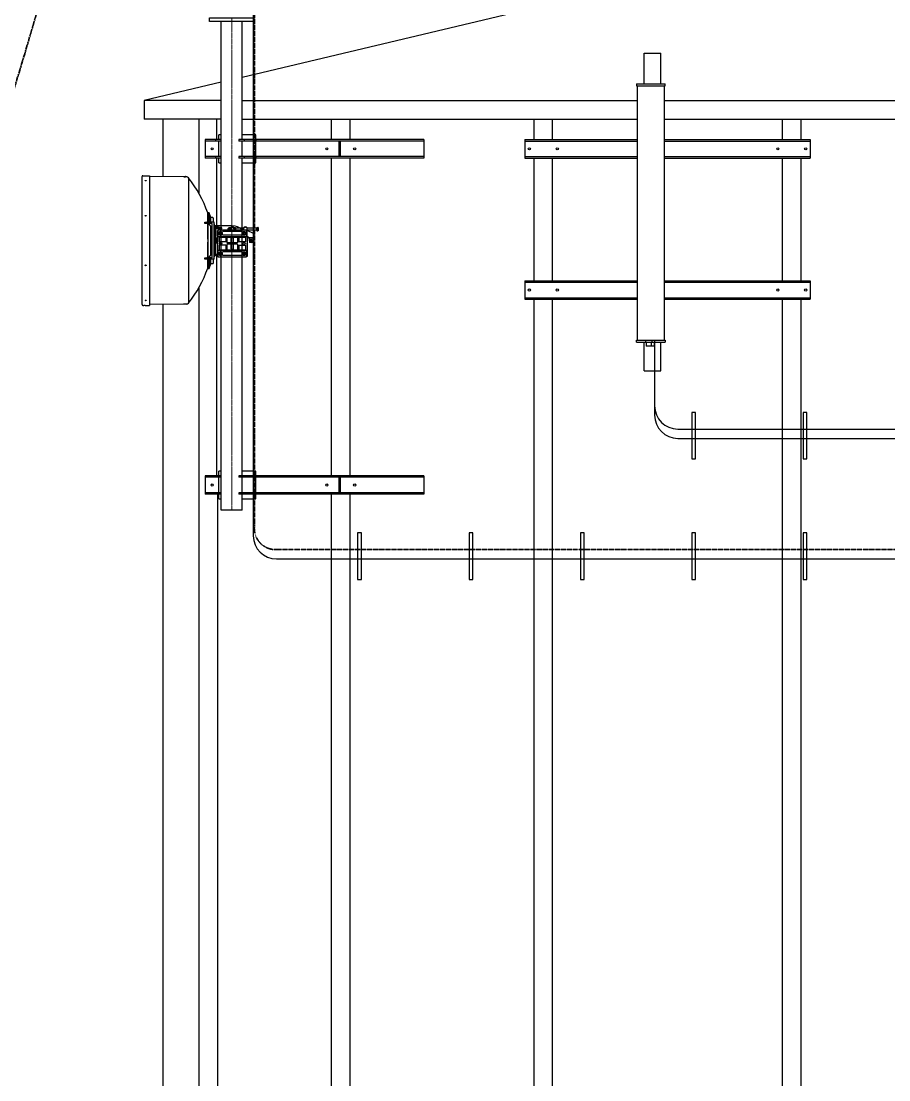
# Model space of a CAD drawing. Header units: millimetres. Extents: x -139278 to 641613, y -260926 to 217780.
# Drawn here: x 129153 to 133827, y 24039 to 29740 of the extents above; entities that cross this region are included whole.
import ezdxf

# ---------------------------------------------------------------- set-up
doc = ezdxf.new("R2010")
doc.units = ezdxf.units.MM
for name, pattern in [('ACAD_ISO09W100', [45, 24, -3, 6, -3, 6, -3]), ('ACAD_ISO13W100', [36, 12, -3, 12, -3, 0, -3, 0, -3]), ('MITTE', [50.8, 31.75, -6.35, 6.35, -6.35])]:
    doc.linetypes.add(name, pattern=pattern)
for name, color, linetype, lineweight in [('10_31_Blitzschutz_Erdung', 30, 'ACAD_ISO09W100', 35), ('10_31_Kabel_Feeder', 21, 'ACAD_ISO13W100', 35), ('20_30_AntennentraegerAchse', 7, 'MITTE', 18), ('70_T-Mobile', 220, 'Continuous', 25)]:
    doc.layers.add(name, color=color, linetype=linetype, lineweight=lineweight)

msp = doc.modelspace()

# ---------------------------------------------------------------- linework, layer by layer
for p, q in [((130344.375, 29438.17), (134015.571, 30312.264)), ((130230.075, 29127.264), (130230.075, 29737.264)), ((130344.375, 29102.264), (130344.375, 29737.264)), ((130230.075, 29410.956), (129815.571, 29312.264)), ((130230.075, 29312.264), (129815.571, 29312.264)), ((129815.571, 29312.264), (129815.571, 29212.264)), ((130344.375, 29312.264), (132473.27, 29312.264)), ((132617.585, 29312.264), (137686.768, 29312.264)), ((130230.075, 29212.264), (129815.571, 29212.264)), ((129915.571, 29212.264), (129915.571, 28902.345)), ((130112.832, 28808.413), (130112.832, 29212.264)), ((130206.801, 29102.264), (130206.801, 29212.264)), ((130344.375, 29212.264), (132473.27, 29212.264)), ((130824.789, 29102.264), (130824.789, 29212.264)), ((130924.789, 29102.264), (130924.789, 29212.264)), ((131915.571, 29102.264), (131915.571, 29212.264)), ((132015.571, 29102.264), (132015.571, 29212.264)), ((132617.585, 29212.264), (137686.768, 29212.264)), ((133253.614, 29102.264), (133253.614, 29212.264)), ((133353.614, 29102.264), (133353.614, 29212.264)), ((130144.101, 29102.264), (130144.101, 29002.264)), ((130230.075, 29102.264), (130144.101, 29102.264)), ((130230.075, 29093.764), (130144.101, 29093.764)), ((130200.679, 29102.264), (130200.679, 29093.764)), ((130218.198, 29102.264), (130218.198, 29127.264)), ((130230.075, 29127.264), (130218.198, 29127.264)), ((130218.198, 29010.764), (130218.198, 29093.764)), ((130230.075, 28917.264), (130230.075, 29127.264)), ((131321.18, 29102.264), (130324.841, 29102.264)), ((130324.841, 29102.264), (130324.841, 29093.764)), ((131321.18, 29093.764), (130324.841, 29093.764)), ((130344.375, 29102.264), (130344.375, 29127.264)), ((130417.766, 29127.264), (130344.375, 29127.264)), ((130344.375, 29010.764), (130344.375, 29093.764)), ((130353.771, 29102.264), (130353.771, 29093.764)), ((130417.766, 29102.264), (130417.766, 29127.264)), ((130417.766, 29102.264), (130417.766, 29093.764)), ((130417.766, 29010.764), (130417.766, 29093.764)), ((131321.18, 29102.264), (131321.18, 29002.264)), ((130230.075, 29010.764), (130144.101, 29010.764)), ((130230.075, 29002.264), (130144.101, 29002.264)), ((130200.679, 29010.764), (130200.679, 29002.264)), ((130206.801, 28637.825), (130206.801, 29002.264)), ((130218.198, 28977.264), (130218.198, 29002.264)), ((130218.198, 28977.264), (130230.075, 28977.264)), ((130230.075, 27317.264), (130230.075, 28977.264)), ((131321.18, 29010.764), (130324.841, 29010.764)), ((130324.841, 29010.764), (130324.841, 29002.264)), ((131321.18, 29002.264), (130324.841, 29002.264)), ((130344.375, 27317.264), (130344.375, 29002.264)), ((130344.375, 28917.264), (130344.375, 29002.264)), ((130344.375, 28977.264), (130417.766, 28977.264)), ((130353.771, 29010.764), (130353.771, 29002.264)), ((130417.766, 29010.764), (130417.766, 29002.264)), ((130417.766, 28977.264), (130417.766, 29002.264)), ((130824.789, 27292.264), (130824.789, 29002.264)), ((130924.789, 27292.264), (130924.789, 29002.264)), ((131915.571, 28342.264), (131915.571, 29002.264)), ((132015.571, 28342.264), (132015.571, 29002.264)), ((133253.614, 28342.264), (133253.614, 29002.264)), ((133353.614, 28342.264), (133353.614, 29002.264)), ((130206.801, 27292.264), (130206.801, 28477.825)), ((130112.832, 21982.561), (130112.832, 28308.807)), ((131915.571, 21776.429), (131915.571, 28242.264)), ((132015.571, 22185.388), (132015.571, 28242.264)), ((133253.614, 17072.917), (133253.614, 28242.264)), ((133353.614, 17072.917), (133353.614, 28242.264)), ((129915.571, 28214.875), (129915.571, 21726.812)), ((130218.198, 27292.264), (130218.198, 27317.264)), ((130230.075, 27317.264), (130218.198, 27317.264)), ((130230.075, 27107.264), (130230.075, 27317.264)), ((130344.375, 27292.264), (130344.375, 27317.264)), ((130417.766, 27317.264), (130344.375, 27317.264)), ((130417.766, 27292.264), (130417.766, 27317.264)), ((130144.101, 27292.264), (130144.101, 27192.264)), ((130230.075, 27292.264), (130144.101, 27292.264)), ((130230.075, 27283.764), (130144.101, 27283.764)), ((130200.679, 27292.264), (130200.679, 27283.764)), ((130218.198, 27200.764), (130218.198, 27283.764)), ((131321.18, 27292.264), (130324.841, 27292.264)), ((130324.841, 27292.264), (130324.841, 27283.764)), ((131321.18, 27283.764), (130324.841, 27283.764)), ((130344.375, 27200.764), (130344.375, 27283.764)), ((130353.771, 27292.264), (130353.771, 27283.764)), ((130417.766, 27292.264), (130417.766, 27283.764)), ((130417.766, 27200.764), (130417.766, 27283.764)), ((131321.18, 27292.264), (131321.18, 27192.264)), ((130230.075, 27200.764), (130144.101, 27200.764)), ((130230.075, 27192.264), (130144.101, 27192.264)), ((130200.679, 27200.764), (130200.679, 27192.264)), ((130212.832, 22112.211), (130212.832, 27192.264)), ((130218.198, 27167.264), (130218.198, 27192.264)), ((131321.18, 27200.764), (130324.841, 27200.764)), ((130324.841, 27200.764), (130324.841, 27192.264)), ((131321.18, 27192.264), (130324.841, 27192.264)), ((130344.375, 27107.264), (130344.375, 27192.264)), ((130353.771, 27200.764), (130353.771, 27192.264)), ((130417.766, 27200.764), (130417.766, 27192.264)), ((130417.766, 27167.264), (130417.766, 27192.264)), ((130824.789, 22905.615), (130824.789, 27192.264)), ((130924.789, 23035.265), (130924.789, 27192.264)), ((130218.198, 27167.264), (130230.075, 27167.264)), ((130344.375, 27167.264), (130417.766, 27167.264)), ((130344.375, 27107.264), (130230.075, 27107.264)), ((130965.555, 26984.316), (130965.555, 26734.316)), ((130985.555, 26984.316), (130965.555, 26984.316)), ((130985.555, 26734.316), (130985.555, 26984.316)), ((131565.555, 26984.316), (131565.555, 26734.316)), ((131585.555, 26984.316), (131565.555, 26984.316)), ((131585.555, 26734.316), (131585.555, 26984.316)), ((132165.555, 26984.316), (132165.555, 26734.316)), ((132185.555, 26984.316), (132165.555, 26984.316)), ((132185.555, 26734.316), (132185.555, 26984.316)), ((132785.555, 26984.316), (132765.555, 26984.316)), ((132765.555, 26984.316), (132765.555, 26734.316)), ((132785.555, 26734.316), (132785.555, 26984.316)), ((133385.555, 26984.316), (133365.555, 26984.316)), ((133365.555, 26984.316), (133365.555, 26734.316)), ((133385.555, 26734.316), (133385.555, 26984.316)), ((130965.555, 26734.316), (130985.555, 26734.316)), ((131565.555, 26734.316), (131585.555, 26734.316)), ((132165.555, 26734.316), (132185.555, 26734.316)), ((132765.555, 26734.316), (132785.555, 26734.316)), ((133365.555, 26734.316), (133385.555, 26734.316))]:
    msp.add_line(p, q)
at = {"ltscale": 4}
for p, q in [((130403.297, 29878.763), (130403.297, 26969.292)), ((130528.297, 26844.292), (135862.194, 26844.292))]:
    msp.add_line(p, q, dxfattribs=at)
at = {"ltscale": 3}
for p, q in [((129804.358, 28213.665), (129804.358, 28903.555)), ((129808.413, 28907.61), (129844.356, 28907.61)), ((129844.356, 28907.61), (129844.356, 28692.167)), ((130026.767, 28901.283), (129844.356, 28903.026)), ((130026.766, 28901.283), (130026.766, 28901.688)), ((130028.266, 28903.188), (130037.266, 28903.188)), ((130031.553, 28901.188), (130038.766, 28901.188)), ((130032.857, 28901.188), (130032.856, 28901.188)), ((130037.716, 28901.176), (130037.716, 28901.188)), ((130044.773, 28901.111), (130037.856, 28901.177)), ((130038.766, 28901.188), (130038.766, 28901.688)), ((130054.251, 28896.321), (130054.251, 28220.9)), ((129844.356, 28692.167), (129844.356, 28209.61)), ((130290.297, 28637.825), (130193.297, 28637.825)), ((130193.297, 28629.825), (130193.297, 28637.825)), ((130215.402, 28629.825), (130193.297, 28629.825)), ((130193.297, 28629.725), (130193.297, 28629.825)), ((130193.297, 28629.725), (130193.297, 28628.825)), ((130214.782, 28628.825), (130193.297, 28628.825)), ((130193.297, 28627.825), (130193.297, 28628.825)), ((130193.297, 28627.825), (130199.297, 28627.825)), ((130193.297, 28627.825), (130193.297, 28477.825)), ((130199.297, 28627.825), (130199.297, 28620.825)), ((130206.939, 28627.825), (130199.297, 28627.825)), ((130233.297, 28620.825), (130199.297, 28620.825)), ((130199.297, 28620.825), (130199.297, 28485.825)), ((130215.247, 28629.725), (130214.782, 28628.825)), ((130216.022, 28628.825), (130215.557, 28629.725)), ((130233.297, 28627.825), (130223.865, 28627.825)), ((130233.297, 28620.825), (130233.297, 28627.825)), ((130268.922, 28624.075), (130269.672, 28624.825)), ((130268.922, 28619.825), (130268.922, 28624.075)), ((130268.922, 28615.575), (130268.922, 28619.825)), ((130272.297, 28624.825), (130269.672, 28624.825)), ((130269.672, 28624.825), (130269.672, 28619.825)), ((130269.672, 28619.825), (130269.672, 28614.825)), ((130272.297, 28627.475), (130273.548, 28629.643)), ((130272.297, 28627.475), (130272.297, 28614.825)), ((130272.297, 28627.475), (130272.297, 28614.825)), ((130273.548, 28629.643), (130279.045, 28629.643)), ((130273.548, 28624.734), (130279.045, 28624.734)), ((130280.297, 28627.475), (130279.045, 28629.643)), ((130281.637, 28624.825), (130280.297, 28624.825)), ((130300.297, 28624.825), (130298.957, 28624.825)), ((130300.297, 28627.475), (130301.548, 28629.643)), ((130300.297, 28627.475), (130300.297, 28614.825)), ((130300.297, 28627.475), (130300.297, 28614.825)), ((130301.548, 28629.643), (130307.045, 28629.643)), ((130301.548, 28624.734), (130307.045, 28624.734)), ((130308.297, 28627.475), (130307.045, 28629.643)), ((130351.637, 28624.825), (130308.297, 28624.825)), ((130349.471, 28626.075), (130342.955, 28614.789)), ((130422.522, 28624.825), (130368.957, 28624.825)), ((130423.122, 28627.525), (130422.522, 28627.525)), ((130423.122, 28629.643), (130423.122, 28624.738)), ((130423.122, 28629.643), (130428.161, 28629.643)), ((130423.122, 28624.738), (130423.122, 28614.913)), ((130423.122, 28624.738), (130428.161, 28624.738)), ((130428.922, 28628.325), (130428.161, 28629.643)), ((130428.922, 28628.325), (130428.922, 28619.825)), ((130428.922, 28619.825), (130428.922, 28611.325)), ((130192.797, 28586.607), (130192.797, 28612.607)), ((130192.797, 28612.607), (130193.297, 28612.607)), ((130192.797, 28586.607), (130193.297, 28586.607)), ((130192.797, 28570.825), (130193.297, 28570.825)), ((130192.797, 28544.825), (130192.797, 28570.825)), ((130206.797, 28570.825), (130200.297, 28570.825)), ((130207.797, 28569.825), (130207.797, 28557.825)), ((130210.297, 28582.825), (130210.297, 28612.825)), ((130210.297, 28612.825), (130213.332, 28612.825)), ((130210.297, 28582.825), (130210.297, 28502.825)), ((130227.297, 28607.64), (130218.797, 28602.733)), ((130218.797, 28602.733), (130218.797, 28592.918)), ((130218.797, 28592.918), (130227.297, 28588.01)), ((130218.976, 28576.825), (130255.297, 28576.825)), ((130218.976, 28576.825), (130218.976, 28551.825)), ((130235.797, 28602.733), (130227.297, 28607.64)), ((130227.297, 28588.01), (130235.797, 28592.918)), ((130235.797, 28602.733), (130235.797, 28592.918)), ((130240.297, 28580.855), (130240.297, 28576.825)), ((130241.797, 28576.825), (130241.797, 28580.847)), ((130255.297, 28576.825), (130255.297, 28551.825)), ((130261.297, 28576.825), (130319.297, 28576.825)), ((130261.297, 28576.825), (130261.297, 28545.825)), ((130268.922, 28615.575), (130269.672, 28614.825)), ((130272.297, 28614.825), (130269.672, 28614.825)), ((130273.548, 28614.917), (130279.045, 28614.917)), ((130283.297, 28570.825), (130283.297, 28545.825)), ((130295.297, 28572.825), (130285.297, 28572.825)), ((130286.297, 28580.826), (130286.297, 28576.825)), ((130294.297, 28580.826), (130294.297, 28576.825)), ((130297.297, 28545.825), (130297.297, 28570.825)), ((130301.548, 28614.917), (130307.045, 28614.917)), ((130350.297, 28614.825), (130308.297, 28614.825)), ((130319.297, 28576.825), (130319.297, 28545.825)), ((130325.297, 28576.825), (130361.617, 28576.825)), ((130325.297, 28576.825), (130325.297, 28551.825)), ((130338.797, 28576.825), (130338.797, 28580.847)), ((130340.297, 28580.855), (130340.297, 28576.825)), ((130353.297, 28607.64), (130344.797, 28602.733)), ((130344.797, 28602.733), (130344.797, 28592.918)), ((130344.797, 28592.918), (130353.297, 28588.01)), ((130361.797, 28602.733), (130353.297, 28607.64)), ((130353.297, 28588.01), (130361.797, 28592.918)), ((130361.617, 28576.825), (130361.617, 28551.825)), ((130361.797, 28602.733), (130361.797, 28592.918)), ((130370.297, 28612.825), (130367.261, 28612.825)), ((130422.522, 28614.825), (130368.957, 28614.825)), ((130404.797, 28596.825), (130370.297, 28612.825)), ((130370.297, 28582.825), (130370.297, 28612.825)), ((130370.297, 28582.825), (130370.297, 28472.825)), ((130370.297, 28576.825), (130377.797, 28576.825)), ((130372.797, 28572.825), (130370.297, 28574.159)), ((130372.797, 28614.825), (130372.797, 28611.666)), ((130403.297, 28572.825), (130372.797, 28572.825)), ((130372.797, 28572.825), (130372.797, 28557.825)), ((130381.797, 28572.825), (130404.797, 28572.825)), ((130392.297, 28564.004), (130385.214, 28559.915)), ((130385.214, 28559.915), (130385.214, 28551.736)), ((130399.38, 28559.915), (130392.297, 28564.004)), ((130399.38, 28551.736), (130399.38, 28559.915)), ((130404.797, 28576.825), (130404.797, 28596.825)), ((130404.797, 28576.825), (130404.797, 28572.825)), ((130405.297, 28594.825), (130405.297, 28574.825)), ((130423.122, 28612.125), (130422.522, 28612.125)), ((130423.122, 28614.913), (130423.122, 28610.008)), ((130423.122, 28614.913), (130428.161, 28614.913)), ((130423.122, 28610.008), (130428.161, 28610.008)), ((130428.922, 28611.325), (130428.161, 28610.008)), ((130192.797, 28544.825), (130193.297, 28544.825)), ((130192.797, 28503.044), (130192.797, 28529.044)), ((130192.797, 28529.044), (130193.297, 28529.044)), ((130192.797, 28503.044), (130193.297, 28503.044)), ((130206.797, 28544.825), (130200.297, 28544.825)), ((130207.797, 28557.825), (130207.797, 28545.825)), ((130210.297, 28502.825), (130210.297, 28472.825)), ((130255.297, 28551.825), (130218.976, 28551.825)), ((130218.976, 28533.825), (130218.976, 28508.825)), ((130255.297, 28533.825), (130218.976, 28533.825)), ((130218.976, 28508.825), (130255.297, 28508.825)), ((130225.297, 28545.325), (130221.733, 28545.325)), ((130240.297, 28504.796), (130240.297, 28508.825)), ((130241.797, 28508.825), (130241.797, 28504.804)), ((130255.297, 28533.825), (130255.297, 28508.825)), ((130294.297, 28545.825), (130261.297, 28545.825)), ((130319.297, 28539.825), (130261.297, 28539.825)), ((130261.297, 28539.825), (130261.297, 28508.825)), ((130261.297, 28508.825), (130319.297, 28508.825)), ((130283.297, 28539.825), (130283.297, 28514.825)), ((130285.297, 28512.825), (130295.297, 28512.825)), ((130286.297, 28545.825), (130286.297, 28539.825)), ((130286.297, 28508.825), (130286.297, 28504.825)), ((130287.571, 28509.365), (130287.571, 28512.37)), ((130293.023, 28509.365), (130293.023, 28512.301)), ((130319.297, 28545.825), (130294.297, 28545.825)), ((130294.297, 28545.825), (130294.297, 28539.825)), ((130294.297, 28508.825), (130294.297, 28504.825)), ((130297.297, 28514.825), (130297.297, 28539.825)), ((130319.297, 28539.825), (130319.297, 28508.825)), ((130361.617, 28551.825), (130325.297, 28551.825)), ((130325.297, 28533.825), (130361.617, 28533.825)), ((130325.297, 28533.825), (130325.297, 28508.825)), ((130325.297, 28508.825), (130361.617, 28508.825)), ((130338.797, 28508.825), (130338.797, 28504.804)), ((130340.297, 28504.796), (130340.297, 28508.825)), ((130361.617, 28533.825), (130361.617, 28508.825)), ((130385.214, 28551.736), (130392.297, 28547.647)), ((130392.297, 28547.647), (130399.38, 28551.736)), ((130199.297, 28477.825), (130193.297, 28477.825)), ((130199.297, 28485.825), (130199.297, 28477.825)), ((130199.297, 28477.825), (130210.297, 28477.825)), ((130200.297, 28484.825), (130210.297, 28484.825)), ((130210.297, 28472.825), (130213.332, 28472.825)), ((130227.297, 28497.64), (130218.797, 28492.733)), ((130218.797, 28492.733), (130218.797, 28482.918)), ((130218.797, 28482.918), (130227.297, 28478.01)), ((130235.797, 28492.733), (130227.297, 28497.64)), ((130227.297, 28478.01), (130235.797, 28482.918)), ((130235.797, 28492.733), (130235.797, 28482.918)), ((130353.297, 28497.64), (130344.797, 28492.733)), ((130344.797, 28492.733), (130344.797, 28482.918)), ((130344.797, 28482.918), (130353.297, 28478.01)), ((130361.797, 28492.733), (130353.297, 28497.64)), ((130353.297, 28478.01), (130361.797, 28482.918)), ((130361.797, 28492.733), (130361.797, 28482.918)), ((130370.297, 28472.825), (130367.261, 28472.825)), ((129808.413, 28209.61), (129813.356, 28209.61)), ((129821.356, 28209.61), (129844.356, 28209.61)), ((130027.856, 28215.948), (129844.356, 28214.195)), ((130044.773, 28216.11), (130037.856, 28216.044))]:
    msp.add_line(p, q, dxfattribs=at)
at = {"linetype": 'Continuous', "ltscale": 3}
for p, q in [((130158.297, 28657.825), (130158.297, 28708.138)), ((130160.92, 28708.138), (130158.297, 28708.138)), ((130160.92, 28708.138), (130160.92, 28708.325)), ((130166.297, 28708.325), (130160.92, 28708.325)), ((130166.297, 28657.825), (130166.297, 28708.325)), ((130171.706, 28691.325), (130166.297, 28708.325)), ((130171.706, 28657.825), (130171.706, 28691.325)), ((130172.994, 28691.325), (130171.706, 28691.325)), ((130172.994, 28657.825), (130172.994, 28691.325)), ((130174.984, 28681.825), (130172.994, 28691.325)), ((130174.984, 28657.825), (130174.984, 28681.825)), ((130185.297, 28681.825), (130174.984, 28681.825)), ((130188.297, 28678.825), (130188.297, 28657.825)), ((130142.797, 28657.825), (130152.797, 28657.825)), ((130142.797, 28649.825), (130142.797, 28657.825)), ((130152.797, 28649.825), (130142.797, 28649.825)), ((130192.797, 28657.825), (130152.797, 28657.825)), ((130182.797, 28649.825), (130152.797, 28649.825)), ((130158.297, 28565.325), (130158.297, 28649.825)), ((130159.797, 28465.825), (130159.797, 28649.825)), ((130162.797, 28649.825), (130174.797, 28631.825)), ((130174.797, 28483.825), (130174.797, 28631.825)), ((130182.797, 28465.825), (130182.797, 28649.825)), ((130192.797, 28457.825), (130192.797, 28657.825)), ((130193.797, 28648.567), (130192.797, 28648.567)), ((130193.797, 28648.439), (130192.797, 28648.439)), ((130193.797, 28647.605), (130192.797, 28647.605)), ((130193.797, 28646.131), (130192.797, 28646.131)), ((130193.797, 28645.682), (130192.797, 28645.682)), ((130193.797, 28644.208), (130192.797, 28644.208)), ((130193.797, 28643.311), (130192.797, 28643.311)), ((130193.797, 28647.605), (130193.797, 28648.439)), ((130193.797, 28646.131), (130193.797, 28647.605)), ((130193.797, 28645.682), (130193.797, 28646.131)), ((130193.797, 28644.208), (130193.797, 28645.682)), ((130193.797, 28643.311), (130193.797, 28644.208)), ((130280.297, 28614.825), (130280.297, 28627.475)), ((130308.297, 28614.825), (130308.297, 28627.475)), ((130422.522, 28612.125), (130422.522, 28627.525)), ((130158.297, 28565.325), (130159.797, 28565.325)), ((130207.797, 28567.005), (130207.797, 28548.645)), ((130213.332, 28613.79), (130213.332, 28581.861)), ((130213.332, 28613.79), (130213.333, 28613.79)), ((130213.332, 28581.861), (130213.333, 28581.861)), ((130237.619, 28614.79), (130214.332, 28614.79)), ((130214.332, 28614.79), (130214.332, 28614.789)), ((130214.332, 28580.862), (130214.332, 28580.861)), ((130214.332, 28580.861), (130237.619, 28580.861)), ((130237.619, 28614.79), (130237.619, 28614.789)), ((130237.619, 28580.862), (130237.619, 28580.861)), ((130342.973, 28607.738), (130237.621, 28607.738)), ((130342.973, 28587.913), (130237.621, 28587.913)), ((130336.572, 28614.825), (130244.016, 28614.825)), ((130244.022, 28580.826), (130336.577, 28580.826)), ((130366.261, 28614.79), (130342.975, 28614.79)), ((130342.975, 28614.79), (130342.975, 28614.789)), ((130342.975, 28580.862), (130342.975, 28580.861)), ((130342.975, 28580.861), (130366.261, 28580.861)), ((130366.261, 28614.789), (130366.261, 28614.79)), ((130366.261, 28580.861), (130366.261, 28580.862)), ((130367.261, 28581.861), (130367.261, 28613.79)), ((130367.261, 28613.79), (130367.261, 28613.79)), ((130367.261, 28581.861), (130367.261, 28581.861)), ((130382.297, 28572.825), (130382.297, 28547.825)), ((130402.297, 28547.825), (130402.297, 28572.825)), ((130158.297, 28465.825), (130158.297, 28550.325)), ((130159.797, 28550.325), (130158.297, 28550.325)), ((130213.332, 28503.79), (130213.332, 28471.861)), ((130213.332, 28503.79), (130213.333, 28503.79)), ((130214.332, 28504.79), (130214.332, 28504.789)), ((130237.619, 28504.79), (130214.332, 28504.79)), ((130237.619, 28504.79), (130237.619, 28504.789)), ((130336.572, 28504.825), (130244.016, 28504.825)), ((130366.261, 28504.79), (130342.975, 28504.79)), ((130342.975, 28504.79), (130342.975, 28504.789)), ((130366.261, 28504.789), (130366.261, 28504.79)), ((130367.261, 28471.861), (130367.261, 28503.79)), ((130367.261, 28503.79), (130367.261, 28503.79)), ((130402.297, 28547.825), (130382.297, 28547.825)), ((130142.797, 28465.825), (130152.797, 28465.825)), ((130142.797, 28457.825), (130142.797, 28465.825)), ((130152.797, 28457.825), (130142.797, 28457.825)), ((130182.797, 28465.825), (130152.797, 28465.825)), ((130192.797, 28457.825), (130152.797, 28457.825)), ((130158.297, 28407.512), (130158.297, 28457.825)), ((130174.797, 28483.825), (130162.797, 28465.825)), ((130166.297, 28407.325), (130166.297, 28457.825)), ((130171.706, 28424.325), (130171.706, 28457.825)), ((130172.994, 28424.325), (130172.994, 28457.825)), ((130174.984, 28433.825), (130174.984, 28457.825)), ((130188.297, 28457.825), (130188.297, 28436.825)), ((130193.797, 28475.315), (130192.797, 28475.315)), ((130193.797, 28473.553), (130192.797, 28473.553)), ((130193.797, 28472.366), (130192.797, 28472.366)), ((130193.797, 28471.213), (130192.797, 28471.213)), ((130193.797, 28470.059), (130192.797, 28470.059)), ((130193.797, 28473.553), (130193.797, 28475.315)), ((130193.797, 28471.918), (130193.797, 28473.553)), ((130193.797, 28472.943), (130193.797, 28473.007)), ((130193.797, 28471.213), (130193.797, 28472.366)), ((130193.797, 28470.059), (130193.797, 28471.213)), ((130193.797, 28470.7), (130193.797, 28471.038)), ((130213.332, 28471.861), (130213.333, 28471.861)), ((130214.332, 28470.862), (130214.332, 28470.861)), ((130214.332, 28470.861), (130237.619, 28470.861)), ((130237.619, 28470.862), (130237.619, 28470.861)), ((130342.973, 28497.738), (130237.621, 28497.738)), ((130342.973, 28477.913), (130237.621, 28477.913)), ((130244.022, 28470.826), (130336.577, 28470.826)), ((130342.975, 28470.862), (130342.975, 28470.861)), ((130342.975, 28470.861), (130366.261, 28470.861)), ((130366.261, 28470.861), (130366.261, 28470.862)), ((130367.261, 28471.861), (130367.261, 28471.861)), ((130158.297, 28407.512), (130160.92, 28407.512)), ((130160.92, 28407.325), (130160.92, 28407.512)), ((130160.92, 28407.325), (130166.297, 28407.325)), ((130166.297, 28407.325), (130171.706, 28424.325)), ((130171.706, 28424.325), (130172.994, 28424.325)), ((130172.994, 28424.325), (130174.984, 28433.825)), ((130185.297, 28433.825), (130174.984, 28433.825))]:
    msp.add_line(p, q, dxfattribs=at)
at = {"ltscale": 5}
msp.add_lwpolyline([(130167.224, 29757.264), (130407.224, 29757.264), (130407.224, 29737.264), (130167.224, 29737.264)], close=True, dxfattribs=at)
for points in [[(130865.674, 29092.444), (130872.332, 29092.444), (130872.332, 29012.813), (130865.674, 29012.813)], [(130865.674, 27282.444), (130872.332, 27282.444), (130872.332, 27202.813), (130865.674, 27202.813)]]:
    msp.add_lwpolyline(points, close=True)
at = {"linetype": 'Continuous', "ltscale": 3, "flags": 128}
for points in [[(130168.132, 28691.54), (130168.178, 28691.752), (130168.312, 28691.666), (130168.519, 28691.293), (130168.776, 28690.675), (130169.055, 28689.882), (130169.325, 28689.003), (130169.555, 28688.136), (130169.718, 28687.381), (130169.795, 28686.822), (130169.777, 28686.521), (130169.666, 28686.512), (130169.475, 28686.797), (130169.226, 28687.344), (130168.949, 28688.091), (130168.674, 28688.955), (130168.433, 28689.837), (130168.252, 28690.638), (130168.15, 28691.267), (130168.132, 28691.54)], [(130244.022, 28614.824), (130241.926, 28614.805), (130239.784, 28614.793), (130237.619, 28614.789)], [(130237.619, 28580.862), (130239.784, 28580.858), (130241.926, 28580.846), (130244.022, 28580.827)], [(130244.016, 28614.825), (130244.02, 28614.824), (130244.022, 28614.824)], [(130342.975, 28614.789), (130340.81, 28614.793), (130338.668, 28614.805), (130336.572, 28614.824)], [(130336.572, 28580.827), (130338.668, 28580.846), (130340.81, 28580.858), (130342.975, 28580.862)], [(130336.572, 28580.827), (130336.574, 28580.826), (130336.577, 28580.826)], [(130244.022, 28504.824), (130241.926, 28504.805), (130239.784, 28504.793), (130237.619, 28504.789)], [(130244.016, 28504.825), (130244.02, 28504.824), (130244.022, 28504.824)], [(130342.975, 28504.789), (130340.81, 28504.793), (130338.668, 28504.805), (130336.572, 28504.824)], [(130237.619, 28470.862), (130239.784, 28470.858), (130241.926, 28470.846), (130244.022, 28470.827)], [(130336.572, 28470.827), (130338.668, 28470.846), (130340.81, 28470.858), (130342.975, 28470.862)], [(130336.572, 28470.827), (130336.574, 28470.826), (130336.577, 28470.826)], [(130168.132, 28424.11), (130168.178, 28424.596), (130168.312, 28425.3), (130168.519, 28426.143), (130168.776, 28427.029), (130169.055, 28427.859), (130169.325, 28428.54), (130169.555, 28428.994), (130169.718, 28429.17), (130169.795, 28429.05), (130169.777, 28428.645), (130169.666, 28428.003), (130169.475, 28427.196), (130169.226, 28426.313), (130168.949, 28425.455), (130168.674, 28424.717), (130168.433, 28424.184), (130168.252, 28423.917), (130168.15, 28423.944), (130168.132, 28424.11)]]:
    msp.add_lwpolyline(points, dxfattribs=at)
at = {"ltscale": 3}
msp.add_lwpolyline([(130226.854, 28548.909), (130225.297, 28548.01), (130224.71, 28548.35)], dxfattribs=at)
for centre in [(130181.801, 29052.264), (130799.789, 29052.264), (130949.789, 29052.264), (130181.801, 27242.264), (130799.789, 27242.264), (130949.789, 27242.264)]:
    msp.add_circle(centre, 6)
for centre, radius in [((130227.297, 28597.825), 8.5), ((130227.297, 28597.825), 4), ((130353.297, 28597.825), 8.5), ((130353.297, 28597.825), 4), ((130392.297, 28555.825), 7.083), ((130392.297, 28555.825), 3.333), ((130227.297, 28542.825), 6.1), ((130353.297, 28542.825), 6.1), ((130227.297, 28487.825), 8.5), ((130227.297, 28487.825), 4), ((130353.297, 28487.825), 8.5), ((130353.297, 28487.825), 4)]:
    msp.add_circle(centre, radius, dxfattribs=at)
for centre, radius, start, end in [((129808.413, 28903.555), 4.055, 90, 180), ((130028.266, 28901.688), 1.5, 90, 180), ((130036.13, 29243.714), 342.542, 269.452502, 270.288727), ((130037.266, 28901.688), 1.5, 0, 90), ((130044.659, 28889.111), 12, 36.927008, 89.452472), ((129531.012, 28484.169), 666.07, 19.648916, 38.227246), ((129824.017, 28690.463), 2.111, 88.947314, 153.628519), ((129824.367, 28690.335), 1.632, 27.903175, 169.356557), ((129824.357, 28689.519), 1.679, 47.306561, 144.506168), ((129824.095, 28690.463), 2.111, 26.371481, 91.052686), ((130290.297, 28619.825), 12.5, 36.869898, 143.130099), ((130290.297, 28619.825), 10, 329.99597, 210.00403), ((130290.297, 28557.825), 80, 47.64183, 90), ((130360.297, 28619.825), 12.5, 23.578178, 150), ((130360.297, 28619.825), 10, 314.142634, 210.235346), ((130200.297, 28571.825), 1, 180, 270), ((130206.797, 28569.825), 1, 0, 90), ((130227.297, 28597.825), 5.05, 90, 270), ((130227.297, 28597.825), 5.05, 0, 90), ((130290.297, 28619.825), 12.5, 203.122606, 203.581225), ((130285.297, 28570.825), 2, 90, 180), ((130295.297, 28570.825), 2, 0, 90), ((130290.297, 28619.825), 12.5, 336.418775, 336.877394), ((130353.297, 28597.825), 5.05, 90, 270), ((130353.297, 28597.825), 5.05, 0, 90), ((130377.797, 28574.825), 2, 0, 90), ((130381.797, 28574.825), 2, 180, 270), ((130392.297, 28555.825), 4.208, 90, 270), ((130392.297, 28555.825), 4.208, 0, 90), ((130403.297, 28574.825), 2, 270, 0), ((130403.297, 28594.825), 2, 0, 41.409622), ((130200.297, 28543.825), 1, 90, 180), ((130206.797, 28545.825), 1, 270, 0), ((130225.297, 28557.825), 12.5, 254.515642, 300.673645), ((130285.297, 28514.825), 2, 180, 270), ((130295.297, 28514.825), 2, 270, 0), ((130292.797, 28557.825), 80, 345.638488, 0), ((130200.297, 28485.825), 1, 180, 270), ((130227.297, 28487.825), 5.05, 90, 270), ((130227.297, 28487.825), 5.05, 0, 90), ((130353.297, 28487.825), 5.05, 90, 270), ((130353.297, 28487.825), 5.05, 0, 90), ((129824.056, 28426.821), 2.174, 207.424167, 332.575833), ((129824.298, 28426.807), 1.55, 188.251611, 272.165518), ((129824.328, 28427.649), 1.626, 214.55783, 270.980227), ((129824.36, 28427.699), 1.675, 269.883229, 312.694317), ((129824.377, 28426.878), 1.62, 269.271475, 332.198953), ((129531.012, 28633.052), 666.07, 321.772754, 340.351084), ((130044.659, 28228.109), 12, 270.547528, 323.072992), ((129808.413, 28213.665), 4.055, 180, 270), ((129817.356, 27860.633), 349, 89.3433, 90.6567), ((130036.13, 27873.387), 342.661, 89.711419, 91.383637)]:
    msp.add_arc(centre, radius, start, end, dxfattribs=at)
at = {"linetype": 'Continuous', "ltscale": 3}
for centre, radius, start, end in [((130185.297, 28678.825), 3, 0, 90), ((130214.332, 28613.79), 1, 90, 180), ((130214.332, 28581.861), 1, 180, 270), ((130366.261, 28613.79), 1, 0, 90), ((130366.261, 28581.861), 1, 270, 0), ((130214.332, 28503.79), 1, 90, 180), ((130366.261, 28503.79), 1, 0, 90), ((130214.332, 28471.861), 1, 180, 270), ((130366.261, 28471.861), 1, 270, 0), ((130185.297, 28436.825), 3, 270, 0)]:
    msp.add_arc(centre, radius, start, end, dxfattribs=at)
at = {"ltscale": 4}
msp.add_arc((130528.297, 26969.292), 125, 180, 270, dxfattribs=at)
at = {"ltscale": 3}
for points in [[(129824.056, 28881.842), (129823.924, 28881.842), (129823.788, 28881.837), (129823.517, 28881.817), (129823.382, 28881.802), (129823.123, 28881.761), (129822.999, 28881.736), (129822.77, 28881.678), (129822.664, 28881.645), (129822.478, 28881.574), (129822.39, 28881.534), (129822.236, 28881.447), (129822.17, 28881.4), (129822.062, 28881.302), (129822.022, 28881.25), (129821.969, 28881.147), (129821.956, 28881.095), (129821.956, 28880.994), (129821.969, 28880.941), (129822.022, 28880.837), (129822.062, 28880.786), (129822.17, 28880.686), (129822.236, 28880.638), (129822.39, 28880.55), (129822.478, 28880.509), (129822.664, 28880.437), (129822.77, 28880.403), (129822.999, 28880.343), (129823.123, 28880.317), (129823.382, 28880.276), (129823.517, 28880.26), (129823.788, 28880.24), (129823.924, 28880.235), (129824.188, 28880.235), (129824.324, 28880.24), (129824.596, 28880.26), (129824.73, 28880.276), (129824.989, 28880.317), (129825.113, 28880.343), (129825.342, 28880.403), (129825.448, 28880.437), (129825.634, 28880.509), (129825.722, 28880.55), (129825.876, 28880.638), (129825.943, 28880.686), (129826.05, 28880.786), (129826.09, 28880.837), (129826.143, 28880.941), (129826.156, 28880.994), (129826.156, 28881.095), (129826.143, 28881.147), (129826.09, 28881.25), (129826.05, 28881.302), (129825.943, 28881.4), (129825.876, 28881.447), (129825.722, 28881.534), (129825.634, 28881.574), (129825.448, 28881.645), (129825.342, 28881.678), (129825.113, 28881.736), (129824.989, 28881.761), (129824.73, 28881.802), (129824.596, 28881.817), (129824.324, 28881.837), (129824.188, 28881.842), (129824.056, 28881.842)], [(129824.056, 28694.104), (129823.924, 28694.104), (129823.788, 28694.093), (129823.517, 28694.044), (129823.382, 28694.006), (129823.123, 28693.908), (129822.999, 28693.846), (129822.77, 28693.704), (129822.664, 28693.623), (129822.478, 28693.451), (129822.39, 28693.354), (129822.236, 28693.143), (129822.17, 28693.028), (129822.062, 28692.789), (129822.022, 28692.665), (129821.969, 28692.414), (129821.956, 28692.288), (129821.956, 28692.045), (129821.969, 28691.919), (129822.022, 28691.668), (129822.062, 28691.543), (129822.17, 28691.304), (129822.236, 28691.19), (129822.39, 28690.977), (129822.478, 28690.88), (129822.664, 28690.707), (129822.77, 28690.626), (129822.999, 28690.484), (129823.123, 28690.422), (129823.382, 28690.323), (129823.517, 28690.285), (129823.788, 28690.236), (129823.924, 28690.224), (129824.188, 28690.224), (129824.324, 28690.236), (129824.596, 28690.285), (129824.73, 28690.323), (129824.989, 28690.422), (129825.113, 28690.484), (129825.342, 28690.626), (129825.448, 28690.707), (129825.634, 28690.88), (129825.722, 28690.977), (129825.876, 28691.19), (129825.943, 28691.304), (129826.05, 28691.543), (129826.09, 28691.668), (129826.143, 28691.919), (129826.156, 28692.045), (129826.156, 28692.288), (129826.143, 28692.414), (129826.09, 28692.665), (129826.05, 28692.789), (129825.943, 28693.028), (129825.876, 28693.143), (129825.722, 28693.354), (129825.634, 28693.451), (129825.448, 28693.623), (129825.342, 28693.704), (129825.113, 28693.846), (129824.989, 28693.908), (129824.73, 28694.006), (129824.596, 28694.044), (129824.324, 28694.093), (129824.188, 28694.104), (129824.056, 28694.104)], [(129824.056, 28426.996), (129823.924, 28426.996), (129823.788, 28426.985), (129823.517, 28426.935), (129823.382, 28426.898), (129823.123, 28426.799), (129822.999, 28426.737), (129822.77, 28426.594), (129822.664, 28426.513), (129822.478, 28426.34), (129822.39, 28426.243), (129822.236, 28426.031), (129822.17, 28425.916), (129822.062, 28425.677), (129822.022, 28425.552), (129821.969, 28425.301), (129821.956, 28425.175), (129821.956, 28424.932), (129821.969, 28424.806), (129822.022, 28424.555), (129822.062, 28424.431), (129822.17, 28424.192), (129822.236, 28424.078), (129822.39, 28423.866), (129822.478, 28423.769), (129822.664, 28423.597), (129822.77, 28423.516), (129822.999, 28423.374), (129823.123, 28423.313), (129823.382, 28423.214), (129823.517, 28423.177), (129823.788, 28423.128), (129823.924, 28423.116), (129824.188, 28423.116), (129824.324, 28423.128), (129824.596, 28423.177), (129824.73, 28423.214), (129824.989, 28423.313), (129825.113, 28423.374), (129825.342, 28423.516), (129825.448, 28423.597), (129825.634, 28423.769), (129825.722, 28423.866), (129825.876, 28424.078), (129825.943, 28424.192), (129826.05, 28424.431), (129826.09, 28424.555), (129826.143, 28424.806), (129826.156, 28424.932), (129826.156, 28425.175), (129826.143, 28425.301), (129826.09, 28425.552), (129826.05, 28425.677), (129825.943, 28425.916), (129825.876, 28426.031), (129825.722, 28426.243), (129825.634, 28426.34), (129825.448, 28426.513), (129825.342, 28426.594), (129825.113, 28426.737), (129824.989, 28426.799), (129824.73, 28426.898), (129824.596, 28426.935), (129824.324, 28426.985), (129824.188, 28426.996), (129824.056, 28426.996)], [(129824.056, 28236.986), (129823.924, 28236.986), (129823.788, 28236.981), (129823.517, 28236.96), (129823.382, 28236.944), (129823.123, 28236.903), (129822.999, 28236.877), (129822.77, 28236.817), (129822.664, 28236.783), (129822.478, 28236.711), (129822.39, 28236.671), (129822.236, 28236.582), (129822.17, 28236.534), (129822.062, 28236.435), (129822.022, 28236.383), (129821.969, 28236.279), (129821.956, 28236.227), (129821.956, 28236.126), (129821.969, 28236.074), (129822.022, 28235.97), (129822.062, 28235.919), (129822.17, 28235.82), (129822.236, 28235.773), (129822.39, 28235.686), (129822.478, 28235.646), (129822.664, 28235.576), (129822.77, 28235.542), (129822.999, 28235.484), (129823.123, 28235.459), (129823.382, 28235.419), (129823.517, 28235.403), (129823.788, 28235.383), (129823.924, 28235.378), (129824.188, 28235.378), (129824.324, 28235.383), (129824.596, 28235.403), (129824.73, 28235.419), (129824.989, 28235.459), (129825.113, 28235.484), (129825.342, 28235.542), (129825.448, 28235.576), (129825.634, 28235.646), (129825.722, 28235.686), (129825.876, 28235.773), (129825.943, 28235.82), (129826.05, 28235.919), (129826.09, 28235.97), (129826.143, 28236.074), (129826.156, 28236.126), (129826.156, 28236.227), (129826.143, 28236.279), (129826.09, 28236.383), (129826.05, 28236.435), (129825.943, 28236.534), (129825.876, 28236.582), (129825.722, 28236.671), (129825.634, 28236.711), (129825.448, 28236.783), (129825.342, 28236.817), (129825.113, 28236.877), (129824.989, 28236.903), (129824.73, 28236.944), (129824.596, 28236.96), (129824.324, 28236.981), (129824.188, 28236.986), (129824.056, 28236.986)]]:
    msp.add_open_spline(points, degree=3, knots=[0, 0, 0, 0, 0.39552206, 0.39552206, 0.79104411, 0.79104411, 1.18656617, 1.18656617, 1.58208822, 1.58208822, 1.97761028, 1.97761028, 2.37313233, 2.37313233, 2.76865439, 2.76865439, 3.16417645, 3.16417645, 3.5596985, 3.5596985, 3.95522056, 3.95522056, 4.35074261, 4.35074261, 4.74626467, 4.74626467, 5.14178673, 5.14178673, 5.53730878, 5.53730878, 5.93283084, 5.93283084, 6.32835289, 6.32835289, 6.72387495, 6.72387495, 7.119397, 7.119397, 7.51491906, 7.51491906, 7.91044112, 7.91044112, 8.30596317, 8.30596317, 8.70148523, 8.70148523, 9.09700728, 9.09700728, 9.49252934, 9.49252934, 9.88805139, 9.88805139, 10.28357345, 10.28357345, 10.67909551, 10.67909551, 11.07461756, 11.07461756, 11.47013962, 11.47013962, 11.86566167, 11.86566167, 12.26118373, 12.26118373, 12.65670578, 12.65670578, 12.65670578, 12.65670578], dxfattribs=at)
for points, weights, degree in [([(130214.782, 28628.825), (130212.143, 28628.78), (130209.52, 28628.446), (130206.939, 28627.825)], [1, 0.996788858896, 0.996788858896, 1], 3), ([(130215.557, 28629.725), (130215.48, 28629.875), (130215.325, 28629.875), (130215.247, 28629.725)], [1, 0.666666666667, 0.666666666667, 1], 3), ([(130223.865, 28627.825), (130221.284, 28628.446), (130218.661, 28628.78), (130216.022, 28628.825)], [1, 0.996788858896, 0.996788858896, 1], 3), ([(130273.548, 28624.734), (130272.131, 28627.189), (130273.548, 28629.643)], [1, 1.15470053838, 1], 2), ([(130273.548, 28614.917), (130272.131, 28619.825), (130273.548, 28624.734)], [1, 1.15470053838, 1], 2), ([(130279.045, 28629.643), (130280.462, 28627.189), (130279.045, 28624.734)], [1, 1.15470053838, 1], 2), ([(130279.045, 28624.734), (130280.462, 28619.825), (130279.045, 28614.917)], [1, 1.15470053838, 1], 2), ([(130301.548, 28624.734), (130300.131, 28627.189), (130301.548, 28629.643)], [1, 1.15470053838, 1], 2), ([(130301.548, 28614.917), (130300.131, 28619.825), (130301.548, 28624.734)], [1, 1.15470053838, 1], 2), ([(130307.045, 28629.643), (130308.462, 28627.189), (130307.045, 28624.734)], [1, 1.15470053838, 1], 2), ([(130307.045, 28624.734), (130308.462, 28619.825), (130307.045, 28614.917)], [1, 1.15470053838, 1], 2), ([(130428.161, 28624.738), (130429.577, 28627.19), (130428.161, 28629.643)], [1, 1.15455095302, 1], 2), ([(130428.922, 28619.825), (130428.922, 28622.105), (130428.161, 28624.738)], [1, 1.0380269746, 1], 2), ([(130428.161, 28614.913), (130428.922, 28617.546), (130428.922, 28619.825)], [1, 1.0380269746, 1], 2), ([(130273.496, 28614.825), (130273.522, 28614.87), (130273.548, 28614.917)], [1.00496774583, 1.00252508849, 1], 2), ([(130279.045, 28614.917), (130279.072, 28614.87), (130279.098, 28614.825)], [1, 1.00252508849, 1.00496774583], 2), ([(130301.496, 28614.825), (130301.522, 28614.87), (130301.548, 28614.917)], [1.00496774583, 1.00252508849, 1], 2), ([(130307.045, 28614.917), (130307.072, 28614.87), (130307.098, 28614.825)], [1, 1.00252508849, 1.00496774583], 2), ([(130428.161, 28610.008), (130429.577, 28612.46), (130428.161, 28614.913)], [1, 1.15455095302, 1], 2)]:
    msp.add_rational_spline(points, weights, degree=degree, dxfattribs=at)
at = {"layer": '10_31_Blitzschutz_Erdung'}
msp.add_arc((100419.472, 38124.026), 30000, 323.6147032, 352.1183807, dxfattribs=at)
at = {"layer": '10_31_Kabel_Feeder', "color": 5, "ltscale": 0.1}
for p, q in [((130409.545, 29788.692), (130409.545, 27019.292)), ((130528.297, 26894.292), (135912.194, 26894.292))]:
    msp.add_line(p, q, dxfattribs=at)
msp.add_arc((130524.136, 27009.246), 115.03, 174.990108, 272.072974, dxfattribs=at)
at = {"layer": '20_30_AntennentraegerAchse', "ltscale": 0.1}
msp.add_line((130287.224, 29757.264), (130287.224, 27107.264), dxfattribs=at)
at = {"layer": '70_T-Mobile'}
for p, q in [((132509.057, 29567.264), (132597.957, 29567.264)), ((132509.057, 29402.264), (132509.057, 29567.264)), ((132597.957, 29402.264), (132597.957, 29567.264)), ((132468.27, 29402.264), (132468.27, 29392.264)), ((132468.27, 29402.264), (132622.585, 29402.264)), ((132468.27, 29392.264), (132622.585, 29392.264)), ((132473.27, 28022.264), (132473.27, 29392.264)), ((132617.585, 28022.264), (132617.585, 29392.264)), ((132622.585, 29392.264), (132622.585, 29402.264)), ((131865.571, 29102.264), (131865.571, 29002.264)), ((131865.571, 29102.264), (132473.27, 29102.264)), ((131865.571, 29093.764), (132473.27, 29093.764)), ((132617.585, 29102.264), (133403.614, 29102.264)), ((132617.585, 29093.764), (133403.614, 29093.764)), ((133403.614, 29102.264), (133403.614, 29002.264)), ((131865.571, 29010.764), (132473.27, 29010.764)), ((131865.571, 29002.264), (132473.27, 29002.264)), ((132617.585, 29010.764), (133403.614, 29010.764)), ((132617.585, 29002.264), (133403.614, 29002.264)), ((131865.571, 28342.264), (132473.27, 28342.264)), ((131865.571, 28342.264), (131865.571, 28242.264)), ((131865.571, 28333.764), (132473.27, 28333.764)), ((132617.585, 28342.264), (133403.614, 28342.264)), ((132617.585, 28333.764), (133403.614, 28333.764)), ((133403.614, 28342.264), (133403.614, 28242.264)), ((131865.571, 28250.764), (132473.27, 28250.764)), ((131865.571, 28242.264), (132473.27, 28242.264)), ((132617.585, 28250.764), (133403.614, 28250.764)), ((132617.585, 28242.264), (133403.614, 28242.264)), ((132468.27, 28022.264), (132622.585, 28022.264)), ((132468.27, 28012.264), (132468.27, 28022.264)), ((132468.27, 28012.264), (132622.585, 28012.264)), ((132509.057, 27857.264), (132509.057, 28012.264)), ((132516.368, 28022.264), (132516.368, 28009.264)), ((132565.047, 28009.264), (132516.368, 28009.264)), ((132519.368, 28009.264), (132519.368, 27989.264)), ((132562.047, 27989.264), (132519.368, 27989.264)), ((132546.368, 28009.264), (132546.368, 27989.264)), ((132549.368, 28022.264), (132549.368, 28009.264)), ((132562.047, 28009.264), (132562.047, 27989.264)), ((132565.047, 28022.264), (132565.047, 28009.264)), ((132597.957, 27857.264), (132597.957, 28012.264)), ((132622.585, 28022.264), (132622.585, 28012.264)), ((132509.057, 27857.264), (132597.957, 27857.264)), ((132785.555, 27633.127), (132765.555, 27633.127)), ((132765.555, 27633.127), (132765.555, 27383.127)), ((132785.555, 27383.127), (132785.555, 27633.127)), ((133385.555, 27633.127), (133365.555, 27633.127)), ((133365.555, 27633.127), (133365.555, 27383.127)), ((133385.555, 27383.127), (133385.555, 27633.127)), ((132765.555, 27383.127), (132785.555, 27383.127)), ((133365.555, 27383.127), (133385.555, 27383.127))]:
    msp.add_line(p, q, dxfattribs=at)
at = {"layer": '70_T-Mobile', "ltscale": 4}
for p, q in [((132565.047, 28015.764), (132565.047, 27618.102)), ((132690.047, 27543.102), (136939.739, 27543.102)), ((132690.047, 27493.102), (136889.739, 27493.102))]:
    msp.add_line(p, q, dxfattribs=at)
at = {"layer": '70_T-Mobile'}
for centre in [(131890.571, 29052.264), (132040.571, 29052.264), (133228.614, 29052.264), (133378.614, 29052.264), (131890.571, 28292.264), (132040.571, 28292.264), (133228.614, 28292.264), (133378.614, 28292.264)]:
    msp.add_circle(centre, 6, dxfattribs=at)
at = {"layer": '70_T-Mobile', "ltscale": 4}
for centre in [(132690.047, 27668.102), (132690.047, 27618.102)]:
    msp.add_arc(centre, 125, 180, 270, dxfattribs=at)

doc.saveas('drawing.dxf')
